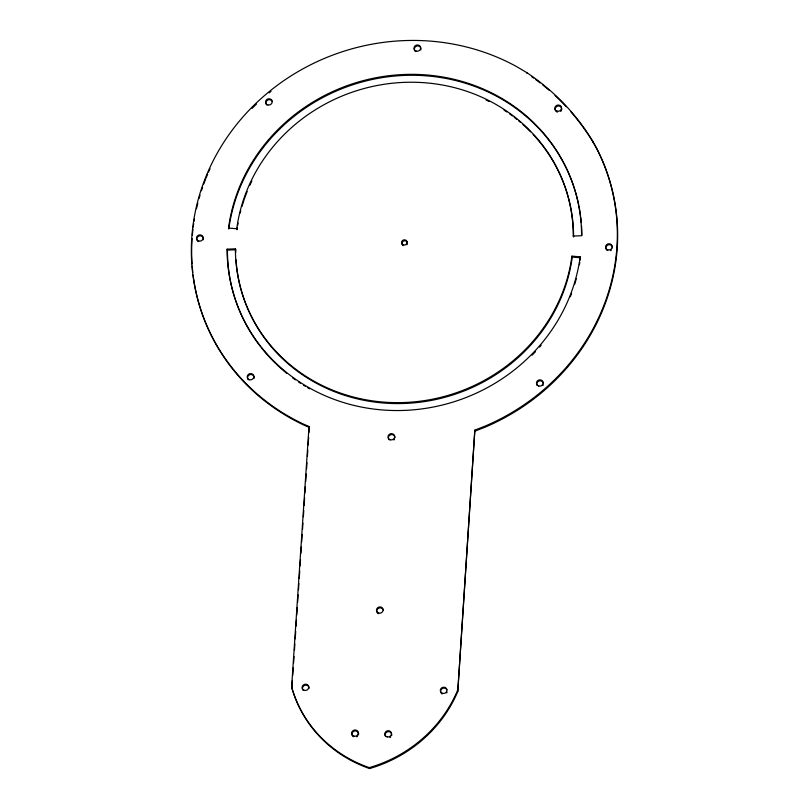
<?xml version="1.0" encoding="UTF-8"?>
<svg xmlns="http://www.w3.org/2000/svg" width="809" height="809" viewBox="0 0 809 809"><rect width="100%" height="100%" fill="white"/><g stroke="black" fill="none" stroke-linecap="round" stroke-linejoin="round"><path stroke-width="1.21" d="M291.614 687.043L309.018 426.495L303.587 424.149A214.375 200.541 -18.7 0 1 219.937 148.512A214.375 200.541 -18.7 0 1 516.678 66.641L526.78 72.618A240.313 224.791 -18.7 0 1 592.613 141.029L596.162 147.319A214.375 200.541 -18.7 0 1 484.712 426.272L474.843 430.125L457.763 691.574A132.403 123.858 -18.7 0 1 369.582 768.55A132.403 123.858 -18.7 0 1 291.928 687.974L291.614 687.043A132.403 123.858 -18.7 0 0 369.268 767.62L369.582 768.55M291.928 687.974L292.433 680.43M292.767 675.394L293.273 667.84M293.606 662.804L294.031 656.514M294.446 650.214L294.87 643.924M295.204 638.888L295.71 631.333M296.043 626.297L296.468 620.007M296.802 614.971L297.308 607.417M297.641 602.381L298.147 594.837M298.481 589.801L298.905 583.501M299.239 578.465L299.745 570.921M300.078 565.885L300.503 559.585M300.928 553.295L301.342 547.005M301.676 541.969L302.182 534.415M302.526 529.379L302.94 523.089M303.365 516.789L303.779 510.499M304.113 505.463L304.619 497.909M304.963 492.873L305.377 486.583M305.711 481.547L306.217 473.993M306.56 468.967L306.975 462.667M307.4 456.377L307.814 450.077M308.148 445.051L308.654 437.497M308.998 432.461L309.018 426.495M457.763 691.574L474.843 430.125M475.156 431.055L485.036 427.203A214.375 200.541 -18.7 0 0 596.476 148.249L592.936 141.959A240.313 224.791 -18.7 0 0 588.709 135.275M260.488 346.616A178.395 166.876 -18.7 0 1 227.42 250.092L227.096 249.162L235.409 248.848A170.021 159.049 -18.7 0 0 393.649 402.609A170.021 159.049 -18.7 0 0 571.933 256.15L580.174 256.817L580.488 257.758A178.395 166.876 -18.7 0 1 580.164 260.094M228.512 228.057L236.754 228.735A170.021 159.049 -18.7 0 1 352.228 92.175A170.021 159.049 -18.7 0 1 527.549 128.186L534.567 135.467A170.021 159.049 -18.7 0 1 573.268 236.036L581.58 235.722A178.395 166.876 -18.7 0 0 540.968 130.198L533.606 122.564A178.395 166.876 -18.7 0 0 349.66 84.773A178.395 166.876 -18.7 0 0 228.512 228.057L228.826 228.998A178.395 166.876 -18.7 0 1 399.181 75.702A178.395 166.876 -18.7 0 1 578.779 205.294M227.42 250.092L235.732 249.779A170.021 159.049 -18.7 0 0 235.743 252.297M236.056 259.82A170.021 159.049 -18.7 0 0 399.262 403.58A170.021 159.049 -18.7 0 0 572.246 257.08L580.488 257.758M309.331 427.425L303.901 425.079A214.375 200.541 -18.7 0 1 193.108 275.02M592.613 141.029L592.936 141.959M526.78 72.618L527.094 73.548M573.268 236.036L573.591 236.966A170.021 159.049 -18.7 0 0 533.171 134.537M571.933 256.15L572.246 257.08M236.754 228.735L237.067 229.665A170.021 159.049 -18.7 0 1 237.381 227.44M235.409 248.848L235.732 249.779M580.174 256.817A178.395 166.876 -18.7 0 1 393.113 410.497A178.395 166.876 -18.7 0 1 227.096 249.162M579.001 206.437A178.395 166.876 -18.7 0 1 580.518 215.649M580.67 216.812A178.395 166.876 -18.7 0 1 581.287 222.617M581.56 226.115A178.395 166.876 -18.7 0 1 581.893 235.48M579.8 262.429A178.395 166.876 -18.7 0 1 579.406 264.755M576.311 278.63A178.395 166.876 -18.7 0 1 574.663 284.343M571.599 293.384A178.395 166.876 -18.7 0 1 570.315 296.731M541.16 345.261A178.395 166.876 -18.7 0 1 539.573 347.112M535.477 351.662A178.395 166.876 -18.7 0 1 532.089 355.212M309.604 388.795A178.395 166.876 -18.7 0 1 307.531 387.602M305.468 386.378A178.395 166.876 -18.7 0 1 303.426 385.135M300.402 383.213A178.395 166.876 -18.7 0 1 298.41 381.899M295.457 379.866A178.395 166.876 -18.7 0 1 292.565 377.783M286.912 373.434A178.395 166.876 -18.7 0 1 276.233 364.07M275.394 363.251A178.395 166.876 -18.7 0 1 261.206 347.536M237.735 225.215A170.021 159.049 -18.7 0 1 238.109 222.991M240.212 213.06A170.021 159.049 -18.7 0 1 240.769 210.866M241.972 206.497A170.021 159.049 -18.7 0 1 244.025 199.995M244.389 198.923A170.021 159.049 -18.7 0 1 247.19 191.46M249.89 185.16A170.021 159.049 -18.7 0 1 251.842 181.014M486.118 100.003A170.021 159.049 -18.7 0 1 489.202 101.529M504.027 110.095A170.021 159.049 -18.7 0 1 506.869 111.986M509.66 113.938A170.021 159.049 -18.7 0 1 512.41 115.94M514.211 117.315A170.021 159.049 -18.7 0 1 516.88 119.408M518.64 120.834A170.021 159.049 -18.7 0 1 520.369 122.29M522.917 124.515A170.021 159.049 -18.7 0 1 530.552 131.796M607.357 250.507A3.347 3.125 -18.7 0 1 607.721 245.046A3.347 3.125 -18.7 0 1 612.514 247.878M611.392 250.092A3.347 3.125 -18.7 0 1 610.674 250.578M543.264 384.801A3.347 3.125 -18.7 0 1 542.879 385.559M537.136 385.428A3.347 3.125 -18.7 0 1 539.037 380.978A3.347 3.125 -18.7 0 1 543.375 383.173M389.19 439.874A3.347 3.125 -18.7 0 1 390.605 434.757A3.347 3.125 -18.7 0 1 394.994 437.77M394.448 439.338A3.347 3.125 -18.7 0 1 393.872 439.975M555.975 111.278A3.347 3.125 -18.7 0 1 557.816 106.04A3.347 3.125 -18.7 0 1 561.618 109.994M561.234 110.742A3.347 3.125 -18.7 0 1 560.667 111.379M557.401 112.127A3.347 3.125 -18.7 0 1 556.622 111.794M248.353 379.826A3.347 3.125 -18.7 0 1 250.193 374.587A3.347 3.125 -18.7 0 1 253.996 378.531M197.143 240.455A3.347 3.125 -18.7 0 1 199.894 235.803A3.347 3.125 -18.7 0 1 203.271 239.818M198.276 241.628A3.347 3.125 -18.7 0 1 197.629 241.112M266.707 105.008A3.347 3.125 -18.7 0 1 267.354 100.286A3.347 3.125 -18.7 0 1 272.178 101.317M415.138 51.23A3.347 3.125 -18.7 0 1 416.979 45.992A3.347 3.125 -18.7 0 1 420.781 49.936M407.281 244.116A2.791 2.609 -18.7 0 1 406.967 244.743M403.125 245.623A2.791 2.609 -18.7 0 1 402.579 245.188M402.174 244.631A2.791 2.609 -18.7 0 1 403.762 240.93A2.791 2.609 -18.7 0 1 407.372 242.751M531.847 76.804A240.313 224.791 -18.7 0 1 533.718 78.129M535.578 79.484A240.313 224.791 -18.7 0 1 540.169 82.943M542.869 85.076A240.313 224.791 -18.7 0 1 549.038 90.193M555.014 95.523A240.313 224.791 -18.7 0 1 566.31 106.788M570.891 111.854A240.313 224.791 -18.7 0 1 588.092 134.334M192.815 272.512A214.375 200.541 -18.7 0 1 192.218 266.212M192.057 263.916A214.375 200.541 -18.7 0 1 192.097 238.574M192.37 235.116A214.375 200.541 -18.7 0 1 192.947 229.352M193.23 227.046A214.375 200.541 -18.7 0 1 193.705 223.608M194.049 221.302A214.375 200.541 -18.7 0 1 194.433 219.017M196.466 208.742A214.375 200.541 -18.7 0 1 197.831 203.069M199.054 198.559A214.375 200.541 -18.7 0 1 200.035 195.191M201.441 190.722A214.375 200.541 -18.7 0 1 202.563 187.395M203.747 184.068A214.375 200.541 -18.7 0 1 205.85 178.587M206.285 177.495A214.375 200.541 -18.7 0 1 207.65 174.228M208.58 172.064A214.375 200.541 -18.7 0 1 210.037 168.838M252.135 108.355A214.375 200.541 -18.7 0 1 256.443 104.118M269.134 92.873A214.375 200.541 -18.7 0 1 271.015 91.346M457.439 690.643A132.403 123.858 -18.7 0 1 369.268 767.62M378.268 613.697A3.347 3.125 -18.7 0 1 377.611 613.182M377.125 612.514A3.347 3.125 -18.7 0 1 379.027 608.065A3.347 3.125 -18.7 0 1 383.365 610.259M303.254 690.451A3.347 3.125 -18.7 0 1 304.669 685.334A3.347 3.125 -18.7 0 1 309.068 688.348M447.094 692.16A3.347 3.125 -18.7 0 1 446.71 692.909M442.098 693.97A3.347 3.125 -18.7 0 1 441.451 693.455M440.966 692.787A3.347 3.125 -18.7 0 1 442.462 688.51A3.347 3.125 -18.7 0 1 446.922 689.764M353.442 736.746A3.347 3.125 -18.7 0 1 352.36 732.661A3.347 3.125 -18.7 0 1 356.607 731.114A3.347 3.125 -18.7 0 1 358.427 734.936M357.477 736.332A3.347 3.125 -18.7 0 1 356.759 736.817M385.468 736.291A3.347 3.125 -18.7 0 1 388.219 731.639A3.347 3.125 -18.7 0 1 391.596 735.664M390.646 737.05A3.347 3.125 -18.7 0 1 389.918 737.535M607.822 249.9A3.347 3.125 -18.7 0 0 612.14 246.128A3.347 3.125 -18.7 0 0 606.689 244.601A3.347 3.125 -18.7 0 0 607.822 249.9M538.733 386.014A3.347 3.125 -18.7 0 0 543.051 382.242A3.347 3.125 -18.7 0 0 537.601 380.705A3.347 3.125 -18.7 0 0 538.733 386.014M557.088 111.197A3.347 3.125 -18.7 0 0 561.406 107.425A3.347 3.125 -18.7 0 0 555.955 105.888A3.347 3.125 -18.7 0 0 557.088 111.197M249.475 379.734A3.347 3.125 -18.7 0 0 253.793 375.963A3.347 3.125 -18.7 0 0 248.333 374.436A3.347 3.125 -18.7 0 0 249.475 379.734M198.741 241.031A3.347 3.125 -18.7 0 0 203.059 237.259A3.347 3.125 -18.7 0 0 197.608 235.722A3.347 3.125 -18.7 0 0 198.741 241.031M267.83 104.917A3.347 3.125 -18.7 0 0 272.148 101.155A3.347 3.125 -18.7 0 0 266.687 99.618A3.347 3.125 -18.7 0 0 267.83 104.917M416.261 51.139A3.347 3.125 -18.7 0 0 420.579 47.367A3.347 3.125 -18.7 0 0 415.128 45.84A3.347 3.125 -18.7 0 0 416.261 51.139M390.302 439.793A3.347 3.125 -18.7 0 0 394.62 436.021A3.347 3.125 -18.7 0 0 389.169 434.484A3.347 3.125 -18.7 0 0 390.302 439.793M403.458 244.965A2.791 2.609 -18.7 0 0 407.058 241.82A2.791 2.609 -18.7 0 0 402.508 240.546A2.791 2.609 -18.7 0 0 403.458 244.965M378.723 613.091A3.347 3.125 -18.7 0 0 383.051 609.319A3.347 3.125 -18.7 0 0 377.591 607.792A3.347 3.125 -18.7 0 0 378.723 613.091M442.563 693.364A3.347 3.125 -18.7 0 0 446.881 689.592A3.347 3.125 -18.7 0 0 441.431 688.065A3.347 3.125 -18.7 0 0 442.563 693.364M304.366 690.37A3.347 3.125 -18.7 0 0 308.694 686.598A3.347 3.125 -18.7 0 0 303.233 685.061A3.347 3.125 -18.7 0 0 304.366 690.37M353.897 736.15A3.347 3.125 -18.7 0 0 358.225 732.378A3.347 3.125 -18.7 0 0 352.764 730.84A3.347 3.125 -18.7 0 0 353.897 736.15M387.066 736.868A3.347 3.125 -18.7 0 0 391.384 733.096A3.347 3.125 -18.7 0 0 385.933 731.558A3.347 3.125 -18.7 0 0 387.066 736.868"/></g></svg>
